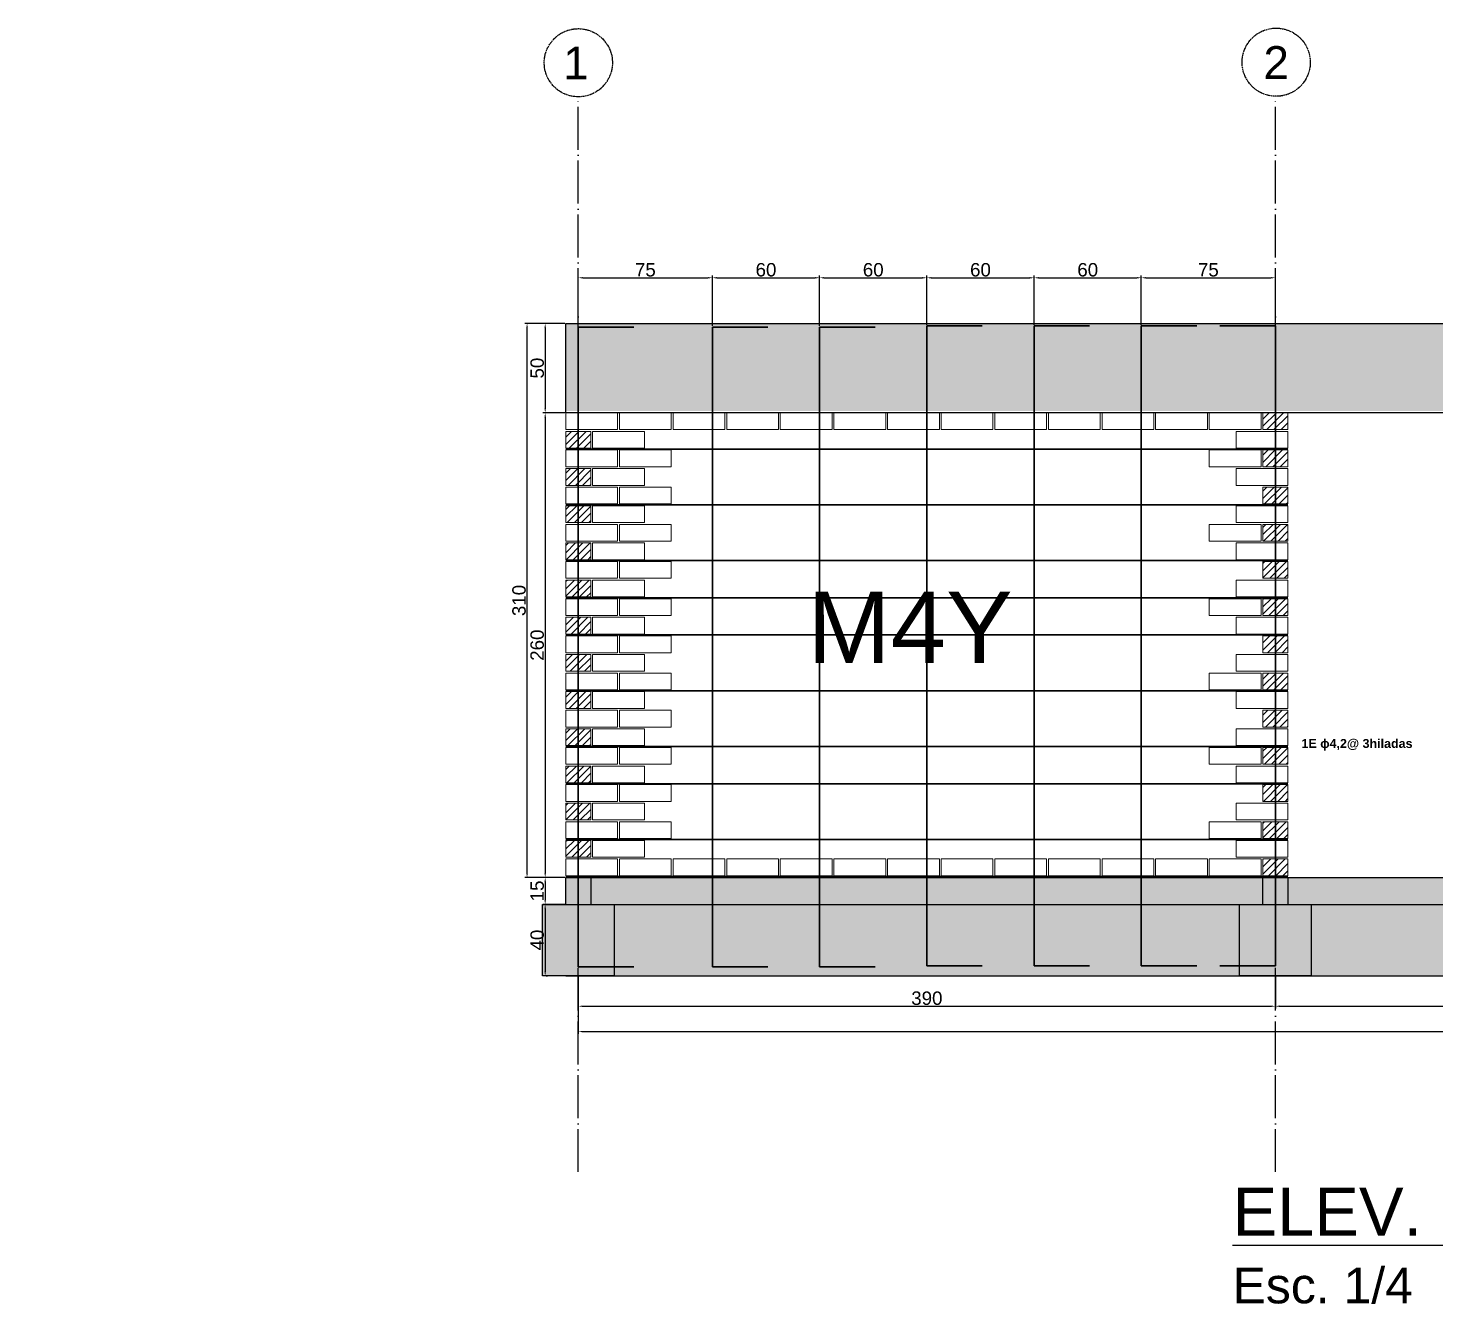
# Model space of a CAD drawing. Header units: centimetres. Extents: x 778 to 15841, y 1585 to 3584.
# Drawn here: x 8989 to 9777, y 2675 to 3389 of the extents above; entities that cross this region are included whole.
import ezdxf

# ---------------------------------------------------------------- set-up
doc = ezdxf.new("R2010")
doc.units = ezdxf.units.CM
doc.linetypes.add('ACAD_ISO04W100', pattern=[30, 24, -3, 0, -3])
doc.layers.get('DEFPOINTS').update_dxf_attribs({"color": 250})
doc.layers.add('armadura horizotal', color=7, linetype='Continuous', lineweight=30, true_color=0xff9eff)
doc.layers.add('Ceramico 1.0', color=7, linetype='Continuous', lineweight=5, true_color=0xc73200)
doc.layers.add('armadura vertical', color=6, linetype='Continuous', lineweight=30)
for name, color, linetype in [('Cadena', 8, 'Continuous'), ('Cotas', 80, 'Continuous'), ('EJES', 8, 'Continuous'), ('Fundaciones', 251, 'Continuous'), ('Texto', 7, 'Continuous'), ('TEXTO-PIERS', 7, 'Continuous')]:
    doc.layers.add(name, color=color, linetype=linetype)
doc.styles.get("Standard").update_dxf_attribs({"font": 'arial.ttf'})
doc.dimstyles.new('ISO-25', dxfattribs={"dimtxt": 7.5, "dimasz": 2.5, "dimexe": 1.25, "dimexo": 0.625, "dimtad": 1, "dimtxsty": 'Standard', "dimcen": 2.5, "dimadec": 0, "dimazin": 0, "dimtfac": 1, "dimtmove": 0, "dimatfit": 3, "dimfxl": 1, "dimarcsym": 0})
pattern_1 = [(50, (4186.984, 1204.86), (36.43693, -3.18782), [3.81, -41.91]), (355, (4186.984, 1204.86), (-7.04868, 38.21137), [3.048, -33.52812]), (100.45144, (4190.02, 1204.593), (29.38825, 35.02355), [3.238, -35.61805]), (46.1842, (4186.984, 1215.02), (54.2158, -8.40847), [5.715, -62.865]), (96.6356, (4191.5, 1214.32), (47.48083, 49.48522), [4.857, -53.4271]), (351.1842, (4186.984, 1215.02), (47.48083, 49.48522), [4.572, -50.29195]), (21, (4192.064, 1212.48), (30.32288, -20.45304), [3.81, -41.91]), (326, (4192.064, 1212.48), (12.3604, 36.8376), [3.048, -33.528]), (71.45144, (4194.59, 1210.774), (42.68328, 16.38455), [3.238, -35.61799]), (37.5, (4186.984, 1204.859), (0.61772, 16.911008), [0, -33.1216, 0, -34.036, 0, -33.655]), (7.5, (4186.984, 1204.859), (13.36393, 20.036115), [0, -19.4056, 0, -32.3596, 0, -12.827]), (327.5, (4175.655, 1204.859), (27.11812, -1.14575), [0, -12.7, 0, -39.624, 0, -52.578]), (317.5, (4170.575, 1204.859), (29.62584, 5.0853), [0, -16.51, 0, -26.3144, 0, -37.338])]

# ---------------------------------------------------------------- blocks, each defined once
blk = doc.blocks.new('*D125')
at = {"layer": 'Cotas', "color": 0, "lineweight": -2, "transparency": 16777216}
for p, q in [((9289.63, 3223.51), (9277.45, 3223.51)), ((9278.7, 3221.01), (9278.7, 3176.01)), ((9289.63, 3173.51), (9277.45, 3173.51))]:
    blk.add_line(p, q, dxfattribs=at)
at = {"layer": 'Cotas', "color": 0, "transparency": 16777216}
for points in [[(9278.29, 3221.01), (9279.12, 3221.01), (9278.7, 3223.51)], [(9278.29, 3176.01), (9279.12, 3176.01), (9278.7, 3173.51)]]:
    blk.add_solid(points, dxfattribs=at)
at = {"layer": 'DEFPOINTS', "color": 0, "transparency": 16777216}
for p in [(9290.25, 3223.51), (9278.7, 3173.51), (9290.25, 3173.51)]:
    blk.add_point(p, dxfattribs=at)
at = {"layer": 'Cotas', "color": 0, "transparency": 16777216, "insert": (9274.25, 3198.51), "char_height": 7.5, "attachment_point": 5, "rotation": 90}
blk.add_mtext('50', dxfattribs=at)
blk = doc.blocks.new('*D126')
at = {"layer": 'Cotas', "color": 0, "lineweight": -2, "transparency": 16777216}
for p, q in [((9289.63, 3173.51), (9277.45, 3173.51)), ((9278.7, 3171.01), (9278.7, 2916.01)), ((9289.63, 2913.51), (9277.45, 2913.51))]:
    blk.add_line(p, q, dxfattribs=at)
at = {"layer": 'Cotas', "color": 0, "transparency": 16777216}
for points in [[(9278.29, 3171.01), (9279.12, 3171.01), (9278.7, 3173.51)], [(9278.29, 2916.01), (9279.12, 2916.01), (9278.7, 2913.51)]]:
    blk.add_solid(points, dxfattribs=at)
at = {"layer": 'DEFPOINTS', "color": 0, "transparency": 16777216}
for p in [(9290.25, 3173.51), (9278.7, 2913.51), (9290.25, 2913.51)]:
    blk.add_point(p, dxfattribs=at)
at = {"layer": 'Cotas', "color": 0, "transparency": 16777216, "insert": (9274.25, 3043.51), "char_height": 7.5, "attachment_point": 5, "rotation": 90}
blk.add_mtext('260', dxfattribs=at)
blk = doc.blocks.new('*D127')
at = {"layer": 'Cotas', "color": 0, "lineweight": -2, "transparency": 16777216}
for p, q in [((9289.63, 2913.51), (9277.45, 2913.51)), ((9278.7, 2911.01), (9278.7, 2901.01)), ((9289.63, 2898.51), (9277.45, 2898.51))]:
    blk.add_line(p, q, dxfattribs=at)
at = {"layer": 'Cotas', "color": 0, "transparency": 16777216}
for points in [[(9278.29, 2911.01), (9279.12, 2911.01), (9278.7, 2913.51)], [(9278.29, 2901.01), (9279.12, 2901.01), (9278.7, 2898.51)]]:
    blk.add_solid(points, dxfattribs=at)
at = {"layer": 'DEFPOINTS', "color": 0, "transparency": 16777216}
for p in [(9290.25, 2913.51), (9278.7, 2898.51), (9290.25, 2898.51)]:
    blk.add_point(p, dxfattribs=at)
at = {"layer": 'Cotas', "color": 0, "transparency": 16777216, "insert": (9274.25, 2906.01), "char_height": 7.5, "attachment_point": 5, "rotation": 90}
blk.add_mtext('15', dxfattribs=at)
blk = doc.blocks.new('*D128')
at = {"layer": 'Cotas', "color": 0, "lineweight": -2, "transparency": 16777216}
for p, q in [((9279.33, 2898.51), (9279.95, 2898.51)), ((9278.7, 2896.01), (9278.7, 2861.01)), ((9279.33, 2858.51), (9279.95, 2858.51))]:
    blk.add_line(p, q, dxfattribs=at)
at = {"layer": 'Cotas', "color": 0, "transparency": 16777216}
for points in [[(9278.29, 2896.01), (9279.12, 2896.01), (9278.7, 2898.51)], [(9278.29, 2861.01), (9279.12, 2861.01), (9278.7, 2858.51)]]:
    blk.add_solid(points, dxfattribs=at)
at = {"layer": 'DEFPOINTS', "color": 0, "transparency": 16777216}
for p in [(9278.7, 2898.51), (9278.7, 2858.51), (9278.7, 2858.51)]:
    blk.add_point(p, dxfattribs=at)
at = {"layer": 'Cotas', "color": 0, "transparency": 16777216, "insert": (9274.25, 2878.51), "char_height": 7.5, "attachment_point": 5, "rotation": 90}
blk.add_mtext('40', dxfattribs=at)
blk = doc.blocks.new('*D129')
at = {"layer": 'Cotas', "color": 0, "lineweight": -2, "transparency": 16777216}
for p, q in [((9278.08, 3223.51), (9267.31, 3223.51)), ((9268.56, 2916.01), (9268.56, 3221.01)), ((9278.08, 2913.51), (9267.31, 2913.51))]:
    blk.add_line(p, q, dxfattribs=at)
at = {"layer": 'Cotas', "color": 0, "transparency": 16777216}
for points in [[(9268.14, 3221.01), (9268.98, 3221.01), (9268.56, 3223.51)], [(9268.14, 2916.01), (9268.98, 2916.01), (9268.56, 2913.51)]]:
    blk.add_solid(points, dxfattribs=at)
at = {"layer": 'DEFPOINTS', "color": 0, "transparency": 16777216}
for p in [(9268.56, 3223.51), (9278.7, 3223.51), (9278.7, 2913.51)]:
    blk.add_point(p, dxfattribs=at)
at = {"layer": 'Cotas', "color": 0, "transparency": 16777216, "insert": (9264.1, 3068.51), "char_height": 7.5, "attachment_point": 5, "rotation": 90}
blk.add_mtext('310', dxfattribs=at)
blk = doc.blocks.new('*D130')
at = {"layer": 'Cotas', "color": 0, "lineweight": -2, "transparency": 16777216}
for p, q in [((9297.25, 2857.88), (9297.25, 2840.25)), ((9687.25, 2857.88), (9687.25, 2840.25)), ((9299.75, 2841.5), (9684.75, 2841.5))]:
    blk.add_line(p, q, dxfattribs=at)
at = {"layer": 'Cotas', "color": 0, "transparency": 16777216}
for points in [[(9299.75, 2841.92), (9299.75, 2841.09), (9297.25, 2841.5)], [(9684.75, 2841.92), (9684.75, 2841.09), (9687.25, 2841.5)]]:
    blk.add_solid(points, dxfattribs=at)
at = {"layer": 'DEFPOINTS', "color": 0, "transparency": 16777216}
for p in [(9297.25, 2858.51), (9687.25, 2858.51), (9687.25, 2841.5)]:
    blk.add_point(p, dxfattribs=at)
at = {"layer": 'Cotas', "color": 0, "transparency": 16777216, "insert": (9492.25, 2845.96), "char_height": 7.5, "attachment_point": 5}
blk.add_mtext('390', dxfattribs=at)
blk = doc.blocks.new('*D131')
at = {"layer": 'Cotas', "color": 0, "lineweight": -2, "transparency": 16777216}
for p, q in [((9687.25, 2857.88), (9687.25, 2840.25)), ((9912.25, 2857.88), (9912.25, 2840.25)), ((9689.75, 2841.5), (9909.75, 2841.5))]:
    blk.add_line(p, q, dxfattribs=at)
at = {"layer": 'Cotas', "color": 0, "transparency": 16777216}
for points in [[(9689.75, 2841.92), (9689.75, 2841.09), (9687.25, 2841.5)], [(9909.75, 2841.92), (9909.75, 2841.09), (9912.25, 2841.5)]]:
    blk.add_solid(points, dxfattribs=at)
at = {"layer": 'DEFPOINTS', "color": 0, "transparency": 16777216}
for p in [(9687.25, 2858.51), (9912.25, 2858.51), (9912.25, 2841.5)]:
    blk.add_point(p, dxfattribs=at)
at = {"layer": 'Cotas', "color": 0, "transparency": 16777216, "insert": (9799.75, 2845.96), "char_height": 7.5, "attachment_point": 5}
blk.add_mtext('225', dxfattribs=at)
blk = doc.blocks.new('*D133')
at = {"layer": 'Cotas', "color": 0, "lineweight": -2, "transparency": 16777216}
for p, q in [((9297.25, 2840.88), (9297.25, 2826.06)), ((10302.25, 2840.88), (10302.25, 2826.06)), ((9299.75, 2827.31), (10299.75, 2827.31))]:
    blk.add_line(p, q, dxfattribs=at)
at = {"layer": 'Cotas', "color": 0, "transparency": 16777216}
for points in [[(9299.75, 2827.72), (9299.75, 2826.89), (9297.25, 2827.31)], [(10299.75, 2827.72), (10299.75, 2826.89), (10302.25, 2827.31)]]:
    blk.add_solid(points, dxfattribs=at)
at = {"layer": 'DEFPOINTS', "color": 0, "transparency": 16777216}
for p in [(9297.25, 2841.5), (10302.25, 2841.5), (10302.25, 2827.31)]:
    blk.add_point(p, dxfattribs=at)
at = {"layer": 'Cotas', "color": 0, "transparency": 16777216, "insert": (9799.75, 2831.76), "char_height": 7.5, "attachment_point": 5}
blk.add_mtext('1005', dxfattribs=at)
blk = doc.blocks.new('*D214')
at = {"layer": 'Cotas', "color": 0, "lineweight": -2, "transparency": 16777216}
for p, q in [((9297.25, 3222.13), (9297.25, 3250.3)), ((9299.75, 3249.05), (9369.75, 3249.05)), ((9372.25, 3222.13), (9372.25, 3250.3))]:
    blk.add_line(p, q, dxfattribs=at)
at = {"layer": 'Cotas', "color": 0, "transparency": 16777216}
for points in [[(9299.75, 3249.46), (9299.75, 3248.63), (9297.25, 3249.05)], [(9369.75, 3249.46), (9369.75, 3248.63), (9372.25, 3249.05)]]:
    blk.add_solid(points, dxfattribs=at)
at = {"layer": 'DEFPOINTS', "color": 0, "transparency": 16777216}
for p in [(9372.25, 3249.05), (9297.25, 3221.51), (9372.25, 3221.51)]:
    blk.add_point(p, dxfattribs=at)
at = {"layer": 'Cotas', "color": 0, "transparency": 16777216, "insert": (9334.75, 3253.49), "char_height": 7.5, "attachment_point": 5}
blk.add_mtext('75', dxfattribs=at)
blk = doc.blocks.new('*D215')
at = {"layer": 'Cotas', "color": 0, "lineweight": -2, "transparency": 16777216}
for p, q in [((9372.25, 3222.13), (9372.25, 3250.3)), ((9374.75, 3249.05), (9429.75, 3249.05)), ((9432.25, 3222.13), (9432.25, 3250.3))]:
    blk.add_line(p, q, dxfattribs=at)
at = {"layer": 'Cotas', "color": 0, "transparency": 16777216}
for points in [[(9374.75, 3249.46), (9374.75, 3248.63), (9372.25, 3249.05)], [(9429.75, 3249.46), (9429.75, 3248.63), (9432.25, 3249.05)]]:
    blk.add_solid(points, dxfattribs=at)
at = {"layer": 'DEFPOINTS', "color": 0, "transparency": 16777216}
for p in [(9432.25, 3249.05), (9372.25, 3221.51), (9432.25, 3221.51)]:
    blk.add_point(p, dxfattribs=at)
at = {"layer": 'Cotas', "color": 0, "transparency": 16777216, "insert": (9402.25, 3253.5), "char_height": 7.5, "attachment_point": 5}
blk.add_mtext('60', dxfattribs=at)
blk = doc.blocks.new('*D216')
at = {"layer": 'Cotas', "color": 0, "lineweight": -2, "transparency": 16777216}
for p, q in [((9432.25, 3222.13), (9432.25, 3250.3)), ((9434.75, 3249.05), (9489.75, 3249.05)), ((9492.25, 3222.72), (9492.25, 3250.3))]:
    blk.add_line(p, q, dxfattribs=at)
at = {"layer": 'Cotas', "color": 0, "transparency": 16777216}
for points in [[(9434.75, 3249.46), (9434.75, 3248.63), (9432.25, 3249.05)], [(9489.75, 3249.46), (9489.75, 3248.63), (9492.25, 3249.05)]]:
    blk.add_solid(points, dxfattribs=at)
at = {"layer": 'DEFPOINTS', "color": 0, "transparency": 16777216}
for p in [(9492.25, 3249.05), (9432.25, 3221.51), (9492.25, 3222.09)]:
    blk.add_point(p, dxfattribs=at)
at = {"layer": 'Cotas', "color": 0, "transparency": 16777216, "insert": (9462.25, 3253.5), "char_height": 7.5, "attachment_point": 5}
blk.add_mtext('60', dxfattribs=at)
blk = doc.blocks.new('*D217')
at = {"layer": 'Cotas', "color": 0, "lineweight": -2, "transparency": 16777216}
for p, q in [((9492.25, 3222.72), (9492.25, 3250.3)), ((9494.75, 3249.05), (9549.75, 3249.05)), ((9552.25, 3222.72), (9552.25, 3250.3))]:
    blk.add_line(p, q, dxfattribs=at)
at = {"layer": 'Cotas', "color": 0, "transparency": 16777216}
for points in [[(9494.75, 3249.46), (9494.75, 3248.63), (9492.25, 3249.05)], [(9549.75, 3249.46), (9549.75, 3248.63), (9552.25, 3249.05)]]:
    blk.add_solid(points, dxfattribs=at)
at = {"layer": 'DEFPOINTS', "color": 0, "transparency": 16777216}
for p in [(9552.25, 3249.05), (9492.25, 3222.09), (9552.25, 3222.09)]:
    blk.add_point(p, dxfattribs=at)
at = {"layer": 'Cotas', "color": 0, "transparency": 16777216, "insert": (9522.25, 3253.5), "char_height": 7.5, "attachment_point": 5}
blk.add_mtext('60', dxfattribs=at)
blk = doc.blocks.new('*D218')
at = {"layer": 'Cotas', "color": 0, "lineweight": -2, "transparency": 16777216}
for p, q in [((9552.25, 3222.72), (9552.25, 3250.3)), ((9554.75, 3249.05), (9609.75, 3249.05)), ((9612.25, 3222.72), (9612.25, 3250.3))]:
    blk.add_line(p, q, dxfattribs=at)
at = {"layer": 'Cotas', "color": 0, "transparency": 16777216}
for points in [[(9554.75, 3249.46), (9554.75, 3248.63), (9552.25, 3249.05)], [(9609.75, 3249.46), (9609.75, 3248.63), (9612.25, 3249.05)]]:
    blk.add_solid(points, dxfattribs=at)
at = {"layer": 'DEFPOINTS', "color": 0, "transparency": 16777216}
for p in [(9612.25, 3249.05), (9552.25, 3222.09), (9612.25, 3222.09)]:
    blk.add_point(p, dxfattribs=at)
at = {"layer": 'Cotas', "color": 0, "transparency": 16777216, "insert": (9582.25, 3253.5), "char_height": 7.5, "attachment_point": 5}
blk.add_mtext('60', dxfattribs=at)
blk = doc.blocks.new('*D219')
at = {"layer": 'Cotas', "color": 0, "lineweight": -2, "transparency": 16777216}
for p, q in [((9612.25, 3222.72), (9612.25, 3250.3)), ((9614.75, 3249.05), (9684.75, 3249.05)), ((9687.25, 3222.72), (9687.25, 3250.3))]:
    blk.add_line(p, q, dxfattribs=at)
at = {"layer": 'Cotas', "color": 0, "transparency": 16777216}
for points in [[(9614.75, 3249.46), (9614.75, 3248.63), (9612.25, 3249.05)], [(9684.75, 3249.46), (9684.75, 3248.63), (9687.25, 3249.05)]]:
    blk.add_solid(points, dxfattribs=at)
at = {"layer": 'DEFPOINTS', "color": 0, "transparency": 16777216}
for p in [(9687.25, 3249.05), (9612.25, 3222.09), (9687.25, 3222.09)]:
    blk.add_point(p, dxfattribs=at)
at = {"layer": 'Cotas', "color": 0, "transparency": 16777216, "insert": (9649.75, 3253.49), "char_height": 7.5, "attachment_point": 5}
blk.add_mtext('75', dxfattribs=at)

msp = doc.modelspace()

# ---------------------------------------------------------------- hatches: boundary and pattern name
at = {"layer": 'Cadena'}
h = msp.add_hatch(dxfattribs=at)
h.set_pattern_fill('AR-CONC', color=256, scale=0.2)
h.set_pattern_definition(pattern_1)
h.paths.add_polyline_path([(9694.252, 3223.51), (9290.252, 3223.51), (9290.252, 3174.51), (9304.752, 3174.51), (9319.252, 3174.51), (9319.252, 3174.51), (9320.252, 3174.51), (9334.752, 3174.51), (9349.252, 3174.51), (9349.252, 3174.51), (9350.252, 3174.51), (9364.752, 3174.51), (9379.252, 3174.51), (9380.252, 3174.51), (9394.752, 3174.51), (9409.252, 3174.51), (9410.252, 3174.51), (9424.752, 3174.51), (9439.252, 3174.51), (9439.252, 3174.51), (9440.252, 3174.51), (9454.752, 3174.51), (9469.252, 3174.51), (9470.252, 3174.51), (9484.752, 3174.51), (9499.252, 3174.51), (9500.252, 3174.51), (9514.752, 3174.51), (9529.252, 3174.51), (9529.252, 3174.51), (9530.252, 3174.51), (9544.752, 3174.51), (9559.252, 3174.51), (9560.252, 3174.51), (9574.752, 3174.51), (9589.252, 3174.51), (9590.252, 3174.51), (9604.752, 3174.51), (9619.252, 3174.51), (9619.252, 3174.51), (9620.252, 3174.51), (9634.752, 3174.51), (9649.252, 3174.51), (9650.252, 3174.51), (9664.752, 3174.51), (9679.252, 3174.51), (9680.252, 3174.51), (9694.252, 3174.51)])
h.paths.add_polyline_path([(10309.252, 3223.51), (9694.252, 3223.51), (9694.252, 3174.51), (9919.252, 3174.51), (9920.252, 3174.51), (9934.752, 3174.51), (9949.252, 3174.51), (9950.252, 3174.51), (9964.752, 3174.51), (9979.252, 3174.51), (9980.252, 3174.51), (9994.752, 3174.51), (10009.252, 3174.51), (10009.252, 3174.51), (10010.252, 3174.51), (10024.752, 3174.51), (10039.252, 3174.51), (10040.252, 3174.51), (10054.752, 3174.51), (10069.252, 3174.51), (10070.252, 3174.51), (10084.752, 3174.51), (10099.252, 3174.51), (10099.252, 3174.51), (10100.252, 3174.51), (10114.752, 3174.51), (10129.252, 3174.51), (10130.252, 3174.51), (10144.752, 3174.51), (10159.252, 3174.51), (10160.252, 3174.51), (10174.752, 3174.51), (10189.252, 3174.51), (10190.252, 3174.51), (10204.752, 3174.51), (10219.252, 3174.51), (10220.252, 3174.51), (10234.752, 3174.51), (10249.252, 3174.51), (10249.252, 3174.51), (10249.252, 3174.51), (10250.252, 3174.51), (10264.752, 3174.51), (10279.252, 3174.51), (10280.252, 3174.51), (10294.752, 3174.51), (10309.252, 3174.51)])
h = msp.add_hatch(dxfattribs=at)
h.set_pattern_fill('AR-CONC', color=256, scale=0.2)
h.set_pattern_definition(pattern_1)
h.paths.add_polyline_path([(9680.252, 2913.51), (9679.252, 2913.51), (9290.252, 2913.51), (9290.252, 2898.51), (9680.252, 2898.51)])
h.paths.add_polyline_path([(9667.252, 2898.51), (9290.252, 2898.51), (9290.252, 2858.51), (9667.252, 2858.51)])
h.paths.add_polyline_path([(9707.252, 2898.51), (9694.252, 2898.51), (9680.252, 2898.51), (9680.252, 2898.51), (9667.252, 2898.51), (9667.252, 2858.51), (9707.252, 2858.51)])
h.paths.add_polyline_path([(9694.252, 2913.51), (9680.252, 2913.51), (9680.252, 2898.51), (9694.252, 2898.51)])
h.paths.add_polyline_path([(10295.252, 2913.51), (9695.252, 2913.51), (9695.252, 2913.51), (9694.252, 2913.51), (9694.252, 2898.51), (10282.252, 2898.51), (10295.252, 2898.51)])
h.paths.add_polyline_path([(10282.252, 2898.51), (9707.252, 2898.51), (9707.252, 2858.51), (10282.252, 2858.51)])
h.paths.add_polyline_path([(10322.252, 2898.51), (10309.252, 2898.51), (10309.252, 2913.51), (10295.252, 2913.51), (10295.252, 2898.51), (10282.252, 2898.51), (10282.252, 2858.51), (10302.252, 2858.51), (10322.252, 2858.51)])
h = msp.add_hatch(dxfattribs=at)
h.set_pattern_fill('AR-CONC', color=256, scale=0.2)
h.paths.add_polyline_path([(9297.252, 2898.51), (9290.252, 2898.51), (9277.252, 2898.51), (9277.252, 2858.51), (9297.252, 2858.51)])
h.paths.add_polyline_path([(5705.612, 2880.841), (5698.612, 2880.841), (5685.612, 2880.841), (5685.612, 2840.841), (5705.612, 2840.841)])
h.paths.add_polyline_path([(4749.422, 2889.916), (4742.422, 2889.916), (4729.422, 2889.916), (4729.422, 2849.916), (4749.422, 2849.916)])
at = {"layer": 'Ceramico 1.0'}
h = msp.add_hatch(dxfattribs=at)
h.set_pattern_fill('ANSI31', color=256, scale=0.9)
h.paths.add_polyline_path([(9694.252, 3173.51), (9680.252, 3173.51), (9680.252, 3164.11), (9694.252, 3164.11)])
h.paths.add_polyline_path([(9694.252, 3152.71), (9694.252, 3152.71), (9680.252, 3152.71), (9680.252, 3143.31), (9694.252, 3143.31)])
h.paths.add_polyline_path([(9694.252, 3131.91), (9680.252, 3131.91), (9680.252, 3122.51), (9694.252, 3122.51)])
h.paths.add_polyline_path([(9694.252, 3111.11), (9694.252, 3111.11), (9680.252, 3111.11), (9680.252, 3101.71), (9694.252, 3101.71)])
h.paths.add_polyline_path([(9694.252, 3090.31), (9680.252, 3090.31), (9680.252, 3080.91), (9694.252, 3080.91)])
h.paths.add_polyline_path([(9694.252, 3069.51), (9694.252, 3069.51), (9680.252, 3069.51), (9680.252, 3060.11), (9694.252, 3060.11)])
h.paths.add_polyline_path([(9694.252, 3048.71), (9680.252, 3048.71), (9680.252, 3039.31), (9694.252, 3039.31)])
h.paths.add_polyline_path([(9694.252, 3027.91), (9694.252, 3027.91), (9680.252, 3027.91), (9680.252, 3018.51), (9694.252, 3018.51)])
h.paths.add_polyline_path([(9694.252, 3007.11), (9680.252, 3007.11), (9680.252, 2997.71), (9694.252, 2997.71)])
h.paths.add_polyline_path([(9694.252, 2986.31), (9694.252, 2986.31), (9680.252, 2986.31), (9680.252, 2976.91), (9694.252, 2976.91)])
h.paths.add_polyline_path([(9694.252, 2965.51), (9680.252, 2965.51), (9680.252, 2956.11), (9694.252, 2956.11)])
h.paths.add_polyline_path([(9694.252, 2944.71), (9694.252, 2944.71), (9680.252, 2944.71), (9680.252, 2935.31), (9694.252, 2935.31)])
h.paths.add_polyline_path([(9694.252, 2923.91), (9694.252, 2923.91), (9680.252, 2923.91), (9680.252, 2914.51), (9694.252, 2914.51)])
h = msp.add_hatch(dxfattribs=at)
h.set_pattern_fill('ANSI31', color=256, scale=0.9)
h.paths.add_polyline_path([(9304.252, 3163.11), (9290.252, 3163.11), (9290.252, 3153.71), (9304.252, 3153.71)])
h.paths.add_polyline_path([(9304.252, 3142.31), (9290.252, 3142.31), (9290.252, 3132.91), (9290.252, 3132.91), (9304.252, 3132.91)])
h.paths.add_polyline_path([(9304.252, 3121.51), (9290.252, 3121.51), (9290.252, 3112.11), (9304.252, 3112.11)])
h.paths.add_polyline_path([(9304.252, 3100.71), (9290.252, 3100.71), (9290.252, 3091.31), (9304.252, 3091.31)])
h.paths.add_polyline_path([(9304.252, 3079.91), (9290.252, 3079.91), (9290.252, 3070.51), (9304.252, 3070.51)])
h.paths.add_polyline_path([(9304.252, 3059.11), (9290.252, 3059.11), (9290.252, 3049.71), (9304.252, 3049.71)])
h.paths.add_polyline_path([(9304.252, 3038.31), (9290.252, 3038.31), (9290.252, 3028.91), (9304.252, 3028.91)])
h.paths.add_polyline_path([(9304.252, 3017.51), (9290.252, 3017.51), (9290.252, 3008.11), (9304.252, 3008.11)])
h.paths.add_polyline_path([(9304.252, 2996.71), (9290.252, 2996.71), (9290.252, 2987.31), (9304.252, 2987.31)])
h.paths.add_polyline_path([(9304.252, 2975.91), (9290.252, 2975.91), (9290.252, 2966.51), (9304.252, 2966.51)])
h.paths.add_polyline_path([(9304.252, 2955.11), (9290.252, 2955.11), (9290.252, 2945.71), (9304.252, 2945.71)])
h.paths.add_polyline_path([(9304.252, 2934.31), (9290.252, 2934.31), (9290.252, 2924.91), (9304.252, 2924.91)])

# ---------------------------------------------------------------- linework, layer by layer
at = {"layer": 'armadura horizotal'}
for p, q in [((9290.252, 3153.212), (9694.252, 3153.21)), ((9290.252, 3122.012), (9694.252, 3122.01)), ((9290.252, 3090.812), (9694.252, 3090.81)), ((9290.252, 3070.012), (9694.252, 3070.01)), ((9290.252, 3049.212), (9694.252, 3049.21)), ((9290.252, 3018.012), (9694.252, 3018.01)), ((9290.252, 2986.812), (9694.252, 2986.81)), ((9290.252, 2966.012), (9694.252, 2966.01)), ((9290.252, 2934.812), (9694.252, 2934.81)), ((9290.252, 2914.01), (9694.252, 2914.007))]:
    msp.add_line(p, q, dxfattribs=at)
at = {"layer": 'armadura vertical'}
for p, q in [((9297.252, 2863.51), (9297.252, 3221.51)), ((9297.252, 3221.51), (9328.252, 3221.51)), ((9372.252, 2863.51), (9372.252, 3221.51)), ((9372.252, 3221.51), (9403.252, 3221.51)), ((9432.252, 2863.51), (9432.252, 3221.51)), ((9432.252, 3221.51), (9463.252, 3221.51)), ((9492.252, 2864.092), (9492.252, 3222.092)), ((9492.252, 3222.092), (9523.252, 3222.092)), ((9552.252, 2864.092), (9552.252, 3222.092)), ((9552.252, 3222.092), (9583.252, 3222.092)), ((9612.252, 2864.092), (9612.252, 3222.092)), ((9612.252, 3222.092), (9643.252, 3222.092)), ((9656.252, 3222.092), (9687.252, 3222.092)), ((9687.252, 2864.092), (9687.252, 3222.092)), ((9297.252, 2863.51), (9328.252, 2863.51)), ((9372.252, 2863.51), (9403.252, 2863.51)), ((9432.252, 2863.51), (9463.252, 2863.51)), ((9492.252, 2864.092), (9523.252, 2864.092)), ((9552.252, 2864.092), (9583.252, 2864.092)), ((9612.252, 2864.092), (9643.252, 2864.092)), ((9656.252, 2864.092), (9687.252, 2864.092))]:
    msp.add_line(p, q, dxfattribs=at)
at = {"layer": 'Cadena'}
for p, q in [((9290.252, 3173.51), (9290.252, 3223.51)), ((9290.252, 3223.51), (9694.252, 3223.51)), ((9290.252, 3223.51), (9905.252, 3223.51)), ((9290.252, 3223.51), (9300.252, 3223.51)), ((9694.252, 3173.51), (9290.252, 3173.51)), ((10309.252, 3173.51), (9694.252, 3173.51))]:
    msp.add_line(p, q, dxfattribs=at)
at = {"layer": 'Ceramico 1.0'}
for points in [[(9319.252, 3173.51), (9319.252, 3164.11), (9290.252, 3164.11), (9290.252, 3173.51)], [(9349.252, 3173.51), (9349.252, 3164.11), (9320.252, 3164.11), (9320.252, 3173.51)], [(9379.252, 3173.51), (9379.252, 3164.11), (9350.252, 3164.11), (9350.252, 3173.51)], [(9409.252, 3173.51), (9409.252, 3164.11), (9380.252, 3164.11), (9380.252, 3173.51)], [(9439.252, 3173.51), (9439.252, 3164.11), (9410.252, 3164.11), (9410.252, 3173.51)], [(9469.252, 3173.51), (9469.252, 3164.11), (9440.252, 3164.11), (9440.252, 3173.51)], [(9499.252, 3173.51), (9499.252, 3164.11), (9470.252, 3164.11), (9470.252, 3173.51)], [(9529.252, 3173.51), (9529.252, 3164.11), (9500.252, 3164.11), (9500.252, 3173.51)], [(9559.252, 3173.51), (9559.252, 3164.11), (9530.252, 3164.11), (9530.252, 3173.51)], [(9589.252, 3173.51), (9589.252, 3164.11), (9560.252, 3164.11), (9560.252, 3173.51)], [(9619.252, 3173.51), (9619.252, 3164.11), (9590.252, 3164.11), (9590.252, 3173.51)], [(9649.252, 3173.51), (9649.252, 3164.11), (9620.252, 3164.11), (9620.252, 3173.51)], [(9679.252, 3173.51), (9679.252, 3164.11), (9650.252, 3164.11), (9650.252, 3173.51)], [(9694.252, 3173.51), (9694.252, 3164.11), (9680.252, 3164.11), (9680.252, 3173.51)], [(9304.252, 3163.11), (9304.252, 3153.71), (9290.252, 3153.71), (9290.252, 3163.11)], [(9334.252, 3163.11), (9334.252, 3153.71), (9305.252, 3153.71), (9305.252, 3163.11)], [(9694.252, 3163.11), (9694.252, 3153.71), (9665.252, 3153.71), (9665.252, 3163.11)], [(9319.252, 3152.71), (9319.252, 3143.31), (9290.252, 3143.31), (9290.252, 3152.71)], [(9349.252, 3152.71), (9349.252, 3143.31), (9320.252, 3143.31), (9320.252, 3152.71)], [(9679.252, 3152.71), (9679.252, 3143.31), (9650.252, 3143.31), (9650.252, 3152.71)], [(9694.252, 3152.71), (9694.252, 3143.31), (9680.252, 3143.31), (9680.252, 3152.71)], [(9304.252, 3142.31), (9304.252, 3132.91), (9290.252, 3132.91), (9290.252, 3142.31)], [(9334.252, 3142.31), (9334.252, 3132.91), (9305.252, 3132.91), (9305.252, 3142.31)], [(9694.252, 3142.31), (9694.252, 3132.91), (9665.252, 3132.91), (9665.252, 3142.31)], [(9319.252, 3131.91), (9319.252, 3122.51), (9290.252, 3122.51), (9290.252, 3131.91)], [(9349.252, 3131.91), (9349.252, 3122.51), (9320.252, 3122.51), (9320.252, 3131.91)], [(9694.252, 3131.91), (9694.252, 3122.51), (9680.252, 3122.51), (9680.252, 3131.91)], [(9304.252, 3121.51), (9304.252, 3112.11), (9290.252, 3112.11), (9290.252, 3121.51)], [(9334.252, 3121.51), (9334.252, 3112.11), (9305.252, 3112.11), (9305.252, 3121.51)], [(9694.252, 3121.51), (9694.252, 3112.11), (9665.252, 3112.11), (9665.252, 3121.51)], [(9319.252, 3111.11), (9319.252, 3101.71), (9290.252, 3101.71), (9290.252, 3111.11)], [(9349.252, 3111.11), (9349.252, 3101.71), (9320.252, 3101.71), (9320.252, 3111.11)], [(9679.252, 3111.11), (9679.252, 3101.71), (9650.252, 3101.71), (9650.252, 3111.11)], [(9694.252, 3111.11), (9694.252, 3101.71), (9680.252, 3101.71), (9680.252, 3111.11)], [(9304.252, 3100.71), (9304.252, 3091.31), (9290.252, 3091.31), (9290.252, 3100.71)], [(9334.252, 3100.71), (9334.252, 3091.31), (9305.252, 3091.31), (9305.252, 3100.71)], [(9694.252, 3100.71), (9694.252, 3091.31), (9665.252, 3091.31), (9665.252, 3100.71)], [(9319.252, 3090.31), (9319.252, 3080.91), (9290.252, 3080.91), (9290.252, 3090.31)], [(9349.252, 3090.31), (9349.252, 3080.91), (9320.252, 3080.91), (9320.252, 3090.31)], [(9694.252, 3090.31), (9694.252, 3080.91), (9680.252, 3080.91), (9680.252, 3090.31)], [(9304.252, 3079.91), (9304.252, 3070.51), (9290.252, 3070.51), (9290.252, 3079.91)], [(9334.252, 3079.91), (9334.252, 3070.51), (9305.252, 3070.51), (9305.252, 3079.91)], [(9694.252, 3079.91), (9694.252, 3070.51), (9665.252, 3070.51), (9665.252, 3079.91)], [(9319.252, 3069.51), (9319.252, 3060.11), (9290.252, 3060.11), (9290.252, 3069.51)], [(9349.252, 3069.51), (9349.252, 3060.11), (9320.252, 3060.11), (9320.252, 3069.51)], [(9679.252, 3069.51), (9679.252, 3060.11), (9650.252, 3060.11), (9650.252, 3069.51)], [(9694.252, 3069.51), (9694.252, 3060.11), (9680.252, 3060.11), (9680.252, 3069.51)], [(9304.252, 3059.11), (9304.252, 3049.71), (9290.252, 3049.71), (9290.252, 3059.11)], [(9334.252, 3059.11), (9334.252, 3049.71), (9305.252, 3049.71), (9305.252, 3059.11)], [(9694.252, 3059.11), (9694.252, 3049.71), (9665.252, 3049.71), (9665.252, 3059.11)], [(9319.252, 3048.71), (9319.252, 3039.31), (9290.252, 3039.31), (9290.252, 3048.71)], [(9349.252, 3048.71), (9349.252, 3039.31), (9320.252, 3039.31), (9320.252, 3048.71)], [(9694.252, 3048.71), (9694.252, 3039.31), (9680.252, 3039.31), (9680.252, 3048.71)], [(9304.252, 3038.31), (9304.252, 3028.91), (9290.252, 3028.91), (9290.252, 3038.31)], [(9334.252, 3038.31), (9334.252, 3028.91), (9305.252, 3028.91), (9305.252, 3038.31)], [(9694.252, 3038.31), (9694.252, 3028.91), (9665.252, 3028.91), (9665.252, 3038.31)], [(9319.252, 3027.91), (9319.252, 3018.51), (9290.252, 3018.51), (9290.252, 3027.91)], [(9349.252, 3027.91), (9349.252, 3018.51), (9320.252, 3018.51), (9320.252, 3027.91)], [(9679.252, 3027.91), (9679.252, 3018.51), (9650.252, 3018.51), (9650.252, 3027.91)], [(9694.252, 3027.91), (9694.252, 3018.51), (9680.252, 3018.51), (9680.252, 3027.91)], [(9304.252, 3017.51), (9304.252, 3008.11), (9290.252, 3008.11), (9290.252, 3017.51)], [(9334.252, 3017.51), (9334.252, 3008.11), (9305.252, 3008.11), (9305.252, 3017.51)], [(9694.252, 3017.51), (9694.252, 3008.11), (9665.252, 3008.11), (9665.252, 3017.51)], [(9319.252, 3007.11), (9319.252, 2997.71), (9290.252, 2997.71), (9290.252, 3007.11)], [(9349.252, 3007.11), (9349.252, 2997.71), (9320.252, 2997.71), (9320.252, 3007.11)], [(9694.252, 3007.11), (9694.252, 2997.71), (9680.252, 2997.71), (9680.252, 3007.11)], [(9304.252, 2996.71), (9304.252, 2987.31), (9290.252, 2987.31), (9290.252, 2996.71)], [(9334.252, 2996.71), (9334.252, 2987.31), (9305.252, 2987.31), (9305.252, 2996.71)], [(9694.252, 2996.71), (9694.252, 2987.31), (9665.252, 2987.31), (9665.252, 2996.71)], [(9319.252, 2986.31), (9319.252, 2976.91), (9290.252, 2976.91), (9290.252, 2986.31)], [(9349.252, 2986.31), (9349.252, 2976.91), (9320.252, 2976.91), (9320.252, 2986.31)], [(9679.252, 2986.31), (9679.252, 2976.91), (9650.252, 2976.91), (9650.252, 2986.31)], [(9694.252, 2986.31), (9694.252, 2976.91), (9680.252, 2976.91), (9680.252, 2986.31)], [(9304.252, 2975.91), (9304.252, 2966.51), (9290.252, 2966.51), (9290.252, 2975.91)], [(9334.252, 2975.91), (9334.252, 2966.51), (9305.252, 2966.51), (9305.252, 2975.91)], [(9694.252, 2975.91), (9694.252, 2966.51), (9665.252, 2966.51), (9665.252, 2975.91)], [(9319.252, 2965.51), (9319.252, 2956.11), (9290.252, 2956.11), (9290.252, 2965.51)], [(9349.252, 2965.51), (9349.252, 2956.11), (9320.252, 2956.11), (9320.252, 2965.51)], [(9694.252, 2965.51), (9694.252, 2956.11), (9680.252, 2956.11), (9680.252, 2965.51)], [(9304.252, 2955.11), (9304.252, 2945.71), (9290.252, 2945.71), (9290.252, 2955.11)], [(9334.252, 2955.11), (9334.252, 2945.71), (9305.252, 2945.71), (9305.252, 2955.11)], [(9694.252, 2955.11), (9694.252, 2945.71), (9665.252, 2945.71), (9665.252, 2955.11)], [(9319.252, 2944.71), (9319.252, 2935.31), (9290.252, 2935.31), (9290.252, 2944.71)], [(9349.252, 2944.71), (9349.252, 2935.31), (9320.252, 2935.31), (9320.252, 2944.71)], [(9679.252, 2944.71), (9679.252, 2935.31), (9650.252, 2935.31), (9650.252, 2944.71)], [(9694.252, 2944.71), (9694.252, 2935.31), (9680.252, 2935.31), (9680.252, 2944.71)], [(9304.252, 2934.31), (9304.252, 2924.91), (9290.252, 2924.91), (9290.252, 2934.31)], [(9334.252, 2934.31), (9334.252, 2924.91), (9305.252, 2924.91), (9305.252, 2934.31)], [(9694.252, 2934.31), (9694.252, 2924.91), (9665.252, 2924.91), (9665.252, 2934.31)], [(9319.252, 2923.91), (9319.252, 2914.51), (9290.252, 2914.51), (9290.252, 2923.91)], [(9349.252, 2923.91), (9349.252, 2914.51), (9320.252, 2914.51), (9320.252, 2923.91)], [(9379.252, 2923.91), (9379.252, 2914.51), (9350.252, 2914.51), (9350.252, 2923.91)], [(9409.252, 2923.91), (9409.252, 2914.51), (9380.252, 2914.51), (9380.252, 2923.91)], [(9439.252, 2923.91), (9439.252, 2914.51), (9410.252, 2914.51), (9410.252, 2923.91)], [(9469.252, 2923.91), (9469.252, 2914.51), (9440.252, 2914.51), (9440.252, 2923.91)], [(9499.252, 2923.91), (9499.252, 2914.51), (9470.252, 2914.51), (9470.252, 2923.91)], [(9529.252, 2923.91), (9529.252, 2914.51), (9500.252, 2914.51), (9500.252, 2923.91)], [(9559.252, 2923.91), (9559.252, 2914.51), (9530.252, 2914.51), (9530.252, 2923.91)], [(9589.252, 2923.91), (9589.252, 2914.51), (9560.252, 2914.51), (9560.252, 2923.91)], [(9619.252, 2923.91), (9619.252, 2914.51), (9590.252, 2914.51), (9590.252, 2923.91)], [(9649.252, 2923.91), (9649.252, 2914.51), (9620.252, 2914.51), (9620.252, 2923.91)], [(9679.252, 2923.91), (9679.252, 2914.51), (9650.252, 2914.51), (9650.252, 2923.91)], [(9694.252, 2923.91), (9694.252, 2914.51), (9680.252, 2914.51), (9680.252, 2923.91)]]:
    msp.add_lwpolyline(points, close=True, dxfattribs=at)
at = {"layer": 'EJES', "linetype": 'ACAD_ISO04W100'}
for p, q in [((9297.252, 2748.78), (9297.252, 3350)), ((9687.252, 2748.78), (9687.252, 3350))]:
    msp.add_line(p, q, dxfattribs=at)
at = {"layer": 'EJES', "linetype": 'ACAD_ISO04W100', "ltscale": 0.035}
for centre in [(9297.255, 3369.37, 0), (9297.255, 3369.37, 0), (9687.707, 3369.648, 0), (9687.707, 3369.647, 0)]:
    msp.add_circle(centre, 19.067, dxfattribs=at)
at = {"layer": 'Fundaciones'}
for p, q in [((9290.252, 2913.51), (10295.252, 2913.51)), ((9290.252, 2898.51), (10282.252, 2898.51)), ((9290.252, 2858.51), (10302.252, 2858.51)), ((9577.252, 2858.51), (9617.252, 2858.51))]:
    msp.add_line(p, q, dxfattribs=at)
for points in [[(9297.252, 2858.51), (9277.252, 2858.51), (9277.252, 2898.51), (9290.252, 2898.51), (9290.252, 2913.51), (9304.252, 2913.51), (9304.252, 2898.51), (9317.252, 2898.51), (9317.252, 2858.51)], [(9667.252, 2858.51), (9667.252, 2898.51), (9680.252, 2898.51), (9680.252, 2913.51), (9694.252, 2913.51), (9694.252, 2898.51), (9707.252, 2898.51), (9707.252, 2858.51), (9687.252, 2858.51)]]:
    msp.add_lwpolyline(points, close=True, dxfattribs=at)

# ---------------------------------------------------------------- texts
at = {"layer": 'armadura horizotal', "insert": (9696.106, 2991.014), "char_height": 5, "attachment_point": 1}
msp.add_mtext_dynamic_manual_height_columns('\\pxqc;{\\fArial|b1|i0|c0|p34;1E ϕ4,2@ 3hiladas}', width=73.64638, gutter_width=12.5, heights=[0], dxfattribs=at)
at = {"layer": 'EJES', "char_height": 18.306, "width": 29.18604, "attachment_point": 5}
for s, insert in [('2', (9687.707, 3369.5, 0)), ('1', (9295.86, 3369.222, 0))]:
    msp.add_mtext(s, dxfattribs=dict(at, insert=insert))
at = {"layer": 'Texto', "insert": (9663.296, 2739.948), "char_height": 26.79303, "attachment_point": 1}
msp.add_mtext_dynamic_manual_height_columns('{\\LELEV. EJE B\\P\\H0.74646x;\\lEsc. 1/4}', width=381.64331, gutter_width=12.5, heights=[0], dxfattribs=at)
at = {"layer": 'TEXTO-PIERS'}
msp.add_text('M4Y', height=40, dxfattribs=at).set_placement((9425.398, 3033.496))

# ---------------------------------------------------------------- dimensions: what is measured, and where the dimension line sits
at = {"layer": 'Cotas'}
for base, p1, p2, picture, middle in [((9372.252, 3249.048), (9297.252, 3221.51), (9372.252, 3221.51), '*D214', (9334.752, 3253.487)), ((9432.252, 3249.048), (9372.252, 3221.51), (9432.252, 3221.51), '*D215', (9402.252, 3253.502)), ((9492.252, 3249.048), (9432.252, 3221.51), (9492.252, 3222.092), '*D216', (9462.252, 3253.502)), ((9552.252, 3249.048), (9492.252, 3222.092), (9552.252, 3222.092), '*D217', (9522.252, 3253.502)), ((9612.252, 3249.048), (9552.252, 3222.092), (9612.252, 3222.092), '*D218', (9582.252, 3253.502)), ((9687.252, 3249.048), (9612.252, 3222.092), (9687.252, 3222.092), '*D219', (9649.752, 3253.487)), ((9687.252, 2841.502), (9297.252, 2858.51), (9687.252, 2858.51), '*D130', (9492.252, 2845.959)), ((9912.252, 2841.502), (9687.252, 2858.51), (9912.252, 2858.51), '*D131', (9799.752, 2845.957)), ((10302.252, 2827.308), (9297.252, 2841.502), (10302.252, 2841.502), '*D133', (9799.752, 2831.762))]:
    dim = msp.add_linear_dim(base=base, p1=p1, p2=p2, dimstyle='ISO-25', dxfattribs=at)
    dim.commit()
    dim.dimension.update_dxf_attribs({"geometry": picture, "text_midpoint": middle})
for base, p1, p2, picture, middle in [((9268.559, 3223.51), (9278.704, 2913.51), (9278.704, 3223.51), '*D129', (9264.102, 3068.51)), ((9278.704, 3173.51), (9290.252, 3223.51), (9290.252, 3173.51), '*D125', (9274.25, 3198.51)), ((9278.704, 2913.51), (9290.252, 3173.51), (9290.252, 2913.51), '*D126', (9274.25, 3043.51)), ((9278.704, 2898.51), (9290.252, 2913.51), (9290.252, 2898.51), '*D127', (9274.25, 2906.01)), ((9278.704, 2858.51), (9278.704, 2898.51), (9278.704, 2858.51), '*D128', (9274.25, 2878.51))]:
    dim = msp.add_linear_dim(base=base, p1=p1, p2=p2, angle=90, dimstyle='ISO-25', dxfattribs=at)
    dim.commit()
    dim.dimension.update_dxf_attribs({"geometry": picture, "text_midpoint": middle})

doc.saveas('drawing.dxf')
